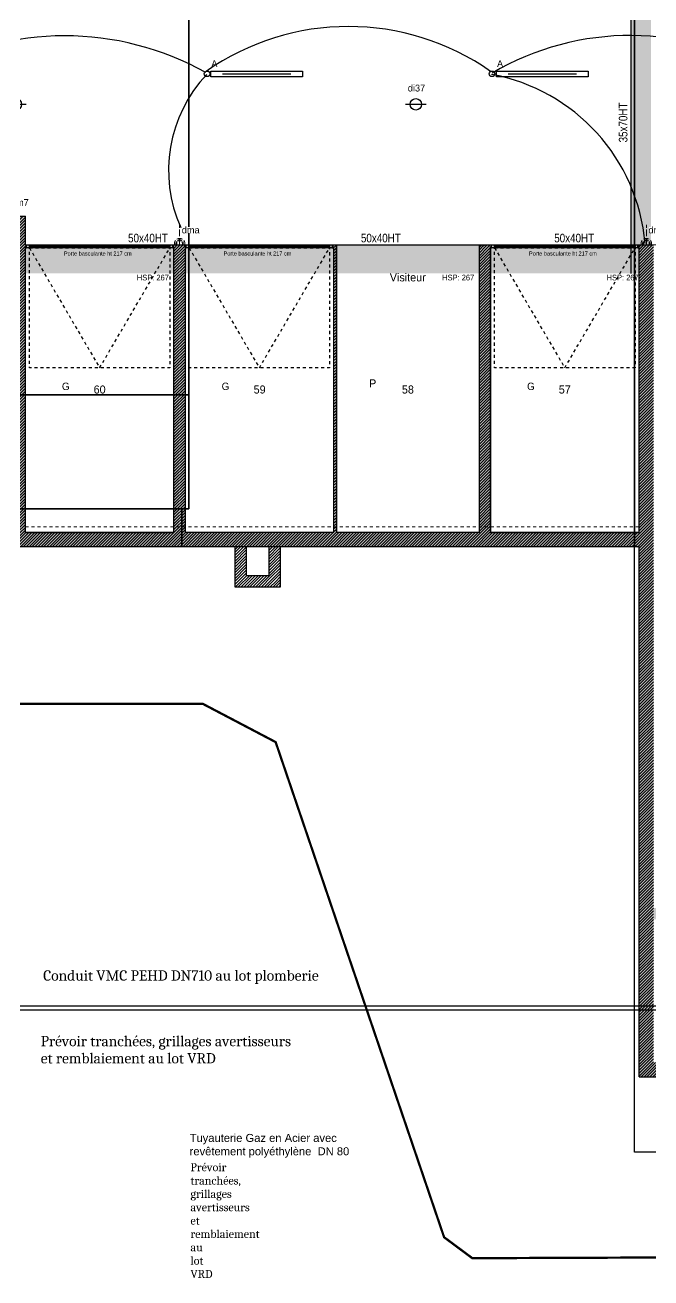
# Model space of a CAD drawing. Header units: centimetres. Extents: x 2811 to 13089, y 820 to 6224.
# Drawn here: x 7352 to 8447, y 1973 to 4164 of the extents above; entities that cross this region are included whole.
import ezdxf
from ezdxf.enums import TextEntityAlignment as Align

# ---------------------------------------------------------------- set-up
doc = ezdxf.new("R2010")
doc.units = ezdxf.units.CM
for name, pattern in [('ACAD_ISO02W100', [15, 12, -3]), ('prlm_gaz', [36, 24, -3, 0, -3, 0, -3, 0, -3]), ('Style de ligne -1', [0.41664, 0.20828, -0.20836]), ('VW-01', [0.41656, 0.20828, -0.20828])]:
    doc.linetypes.add(name, pattern=pattern)
for name, color, linetype in [('01_linteaux', 2, 'Continuous'), ('01_poch_BN', 9, 'Continuous'), ('01_poch_murs', 253, 'Continuous'), ('01_texte', 252, 'Continuous'), ('B GÈnÈral_Hatch', 252, 'Continuous'), ('B Général', 252, 'Continuous'), ('C ANNOTATIONS-prestations', 252, 'Continuous')]:
    doc.layers.add(name, color=color, linetype=linetype)
for name, color, linetype, lineweight in [('prlm-ELEC-BT', 1, 'Continuous', 25), ('prlm-ELEC-CFO', 1, 'Continuous', 25), ('prlm-ELEC-SSI', 6, 'Continuous', 30), ('prlm-MOD-PB', 2, 'Continuous', 30)]:
    doc.layers.add(name, color=color, linetype=linetype, lineweight=lineweight)
doc.layers.add('prlm-ZEROPLOT', color=254, linetype='Continuous', plot=False)
doc.styles.add('ARIAL NA', font='ARIALN.TTF')
doc.styles.add('Eurostile', font='Eurosti.TTF')
doc.styles.add('prlm-eau-ef', font='ariblk.ttf', dxfattribs={"height": 18})
doc.styles.add('prlm-elec-cfo', font='comic.ttf', dxfattribs={"height": 12})
doc.styles.add('prlm-elec-ssi', font='comic.ttf', dxfattribs={"height": 12})
doc.styles.add('prlm-mod', font='cambriaz.ttf', dxfattribs={"height": 18})
pattern_1 = [(45, (0, 0), (2.4253472, -2.6458333), [])]

# ---------------------------------------------------------------- blocks, each defined once
blk = doc.blocks.new('Porte basculante ht200cm')
at = {"layer": 'B Général', "linetype": 'Style de ligne -1', "ltscale": 25.4}
for p, q in [((-123, -2.5), (0, -212.5)), ((0, -212.5), (123, -2.5))]:
    blk.add_line(p, q, dxfattribs=at)
at = {"layer": 'B Général', "linetype": 'Continuous', "flags": 128}
for points in [[(-128, 2.5), (128, 2.5), (128, -2.5), (-128, -2.5)], [(-123, 2.5), (123, 2.5), (123, -0.5), (-123, -0.5)]]:
    blk.add_lwpolyline(points, close=True, dxfattribs=at)
at = {"layer": 'B Général', "flags": 128}
for points in [[(-128, 2.5), (-123, 2.5), (-123, -2.5), (-128, -2.5)], [(123, 2.5), (128, 2.5), (128, -2.5), (123, -2.5)]]:
    blk.add_lwpolyline(points, close=True, dxfattribs=at)
at = {"layer": 'B Général', "linetype": 'Style de ligne -1', "ltscale": 25.4, "flags": 128}
blk.add_lwpolyline([(-123, -2.5), (123, -2.5), (123, -212.5), (-123, -212.5)], close=True, dxfattribs=at)
at = {"layer": 'B Général', "insert": (-66, -238.4), "char_height": 12.9, "attachment_point": 1, "line_spacing_factor": 0.894142, "style": 'Eurostile'}
blk.add_mtext('G', dxfattribs=at)
at = {"layer": 'C ANNOTATIONS-prestations', "insert": (-62.6, -9), "char_height": 7.059, "attachment_point": 1, "line_spacing_factor": 0.894142, "style": 'Eurostile'}
blk.add_mtext('Porte basculante ht 217 cm', dxfattribs=at)
blk = doc.blocks.new('Objet Paramétrique-4')
at = {"layer": 'B Général', "linetype": 'Continuous'}
for p, q in [((0, 0), (0, 500)), ((250, 0), (250, 500)), ((0, 0), (250, 0))]:
    blk.add_line(p, q, dxfattribs=at)
at = {"layer": 'B Général', "extrusion": (0, 0, -1), "insert": (125, 250), "char_height": 14.12, "attachment_point": 5, "text_direction": (-1, 0, 0), "line_spacing_factor": 0.894142, "style": 'Eurostile'}
blk.add_mtext('58', dxfattribs=at)
blk = doc.blocks.new('Objet Paramétrique-9')
at = {"layer": 'B Général', "linetype": 'Continuous'}
for p, q in [((0, 0), (0, 500)), ((260, 0), (260, 500)), ((0, 0), (260, 0))]:
    blk.add_line(p, q, dxfattribs=at)
at = {"layer": 'B Général', "extrusion": (0, 0, -1), "insert": (130, 250), "char_height": 14.12, "attachment_point": 5, "text_direction": (-1, 0, 0), "line_spacing_factor": 0.894142, "style": 'Eurostile'}
blk.add_mtext('59', dxfattribs=at)
blk = doc.blocks.new('Objet Paramétrique-11')
at = {"layer": 'B Général', "linetype": 'Continuous'}
for p, q in [((0, 0), (0, 500)), ((260, 0), (260, 500)), ((0, 0), (260, 0))]:
    blk.add_line(p, q, dxfattribs=at)
at = {"layer": 'B Général', "insert": (130, 250), "char_height": 14.12, "attachment_point": 5, "line_spacing_factor": 0.894142, "style": 'Eurostile'}
blk.add_mtext('57', dxfattribs=at)
blk = doc.blocks.new('Objet Paramétrique-12')
at = {"layer": 'B Général', "linetype": 'Continuous'}
for p, q in [((0, 0), (0, 500)), ((260, 0), (260, 500)), ((0, 0), (260, 0))]:
    blk.add_line(p, q, dxfattribs=at)
at = {"layer": 'B Général', "insert": (130, 250), "char_height": 14.12, "attachment_point": 5, "line_spacing_factor": 0.894142, "style": 'Eurostile'}
blk.add_mtext('60', dxfattribs=at)
blk = doc.blocks.new('xi.lumA')
at = {"layer": 'prlm-ELEC-CFO', "color": 0, "linetype": 'ByBlock', "lineweight": -2, "ltscale": 50}
blk.add_lwpolyline([(-80, -5), (-80, 5), (80, 5), (80, -5)], close=True, dxfattribs=at)
at = {"layer": 'prlm-ELEC-CFO', "color": 0, "linetype": 'ByBlock', "lineweight": 5, "ltscale": 50, "const_width": 2.6}
blk.add_lwpolyline([(-60, 0), (60, 0), (60, 0)], dxfattribs=at)
blk = doc.blocks.new('xi.dma')
at = {"layer": 'prlm-ELEC-CFO', "color": 0, "linetype": 'ACAD_ISO02W100', "lineweight": 5, "flags": 128}
for points in [[(0, 0), (0, 35)], [(-20, 0), (20, 0)]]:
    blk.add_lwpolyline(points, dxfattribs=at)
at = {"layer": 'prlm-ELEC-CFO', "color": 0, "linetype": 'ByBlock', "lineweight": 5}
for radius, start, end in [(9, 145, 191.803), (6.5, 145, 199.0387), (9, 55, 125), (5, 145, 207.3745), (6.5, 55, 125), (5, 55, 125), (5, 332.6255, 35), (6.5, 340.9613, 35), (9, 348.197, 35)]:
    blk.add_arc((0, 2.4), radius, start, end, dxfattribs=at)
blk = doc.blocks.new('xi.DI')
at = {"layer": 'prlm-ELEC-SSI', "color": 0, "linetype": 'ByBlock', "lineweight": -2, "flags": 128}
blk.add_lwpolyline([(-18, 0), (18, 0)], dxfattribs=at)
at = {"layer": 'prlm-ELEC-SSI', "color": 0, "linetype": 'ByBlock', "lineweight": -2}
blk.add_circle((0, 0), 10, dxfattribs=at)

msp = doc.modelspace()

# ---------------------------------------------------------------- hatches: boundary and pattern name
at = {"layer": '01_poch_BN'}
h = msp.add_hatch(color=256, dxfattribs=at)
h.dxf.hatch_style = 1
h.paths.add_polyline_path([(8447.31, 4380.635), (8427.31, 4380.635), (8427.31, 4380.635), (8427.31, 4429.636), (8412.31, 4429.636), (8412.31, 3729.584), (8427.31, 3729.582), (8427.31, 3779.582), (8447.31, 3779.582)])
h = msp.add_hatch(color=256, dxfattribs=at)
h.dxf.hatch_style = 1
h.paths.add_polyline_path([(7612.31, 3779.62), (7352.31, 3779.62), (7352.31, 3729.62), (7612.31, 3729.62)])
h = msp.add_hatch(color=256, dxfattribs=at)
h.dxf.hatch_style = 1
h.paths.add_polyline_path([(8147.31, 3779.62), (7632.31, 3779.62), (7632.31, 3729.62), (8147.31, 3729.62)])
h = msp.add_hatch(color=256, dxfattribs=at)
h.dxf.hatch_style = 1
h.paths.add_polyline_path([(8412.31, 3779.584), (8167.31, 3779.62), (8167.31, 3729.62), (8412.31, 3729.584)])
at = {"layer": '01_poch_murs'}
h = msp.add_hatch(color=256, dxfattribs=at)
h.dxf.hatch_style = 1
edge = h.paths.add_edge_path()
edge.add_line((4843.31, 4714.635), (4843.31, 4696.635))
edge.add_line((4843.31, 4696.635), (4835.31, 4696.635))
edge.add_line((4835.31, 4696.635), (4835.31, 4348.672))
edge.add_line((4835.31, 4348.672), (5000.316, 4348.672))
edge.add_line((5000.316, 4348.672), (5000.318, 4586.635))
edge.add_line((5000.318, 4586.635), (5020.318, 4586.635))
edge.add_line((5020.318, 4586.635), (5020.316, 4348.672))
edge.add_line((5020.316, 4348.672), (5075.31, 4348.672))
edge.add_line((5075.31, 4348.672), (5075.31, 4330.672))
edge.add_line((5075.31, 4330.672), (5020.316, 4330.672))
edge.add_line((5020.316, 4330.672), (5020.312, 3889.654))
edge.add_line((5020.312, 3889.654), (4935.311, 3889.654))
edge.add_line((4935.311, 3889.654), (4935.311, 3141.635))
edge.add_line((4935.311, 3141.635), (5000.31, 3141.635))
edge.add_line((5000.31, 3141.635), (5000.31, 3779.654))
edge.add_line((5000.31, 3779.654), (5020.31, 3779.654))
edge.add_line((5020.31, 3779.654), (5020.31, 3276.635))
edge.add_line((5020.31, 3276.635), (5608.31, 3276.635))
edge.add_line((5608.31, 3276.635), (5608.31, 3699.635))
edge.add_line((5608.31, 3699.635), (5633.31, 3699.635))
edge.add_line((5633.31, 3699.635), (5633.31, 3276.635))
edge.add_line((5633.31, 3276.635), (6188.31, 3276.633))
edge.add_line((6188.31, 3276.633), (6188.31, 3779.633))
edge.add_line((6188.31, 3779.633), (6210.31, 3779.633))
edge.add_line((6210.31, 3779.633), (6210.31, 3779.633))
edge.add_line((6210.31, 3779.633), (6230.31, 3779.633))
edge.add_line((6230.31, 3779.633), (6230.31, 3276.633))
edge.add_line((6230.31, 3276.633), (6786.31, 3276.635))
edge.add_line((6786.31, 3276.635), (6786.31, 3779.654))
edge.add_line((6786.31, 3779.654), (6806.31, 3779.655))
edge.add_line((6806.31, 3779.655), (6806.31, 3276.635))
edge.add_line((6806.31, 3276.635), (7056.31, 3276.635))
edge.add_line((7056.31, 3276.635), (7056.31, 3829.635))
edge.add_line((7056.31, 3829.635), (7222.31, 3829.635))
edge.add_line((7222.31, 3829.635), (7222.31, 3809.635))
edge.add_line((7222.31, 3809.635), (7074.31, 3809.635))
edge.add_line((7074.31, 3809.635), (7075.576, 3280.885))
edge.add_arc((7078.826, 3280.885), 3.25, 0, 180, ccw=False)
edge.add_arc((7078.826, 3280.885), 3.25, -90, 0, ccw=False)
edge.add_line((7078.826, 3277.635), (7332.31, 3276.635))
edge.add_line((7332.31, 3276.635), (7332.31, 3809.635))
edge.add_line((7332.31, 3809.635), (7324.31, 3809.635))
edge.add_line((7324.31, 3809.635), (7324.31, 3829.635))
edge.add_line((7324.31, 3829.635), (7352.31, 3829.635))
edge.add_line((7352.31, 3829.635), (7352.31, 3276.635))
edge.add_line((7352.31, 3276.635), (7612.31, 3276.635))
edge.add_line((7612.31, 3276.635), (7612.31, 3779.62))
edge.add_line((7612.31, 3779.62), (7632.31, 3779.62))
edge.add_line((7632.31, 3779.62), (7632.31, 3276.635))
edge.add_line((7632.31, 3276.635), (8147.31, 3276.635))
edge.add_line((8147.31, 3276.635), (8147.31, 3779.62))
edge.add_line((8147.31, 3779.62), (8167.31, 3779.62))
edge.add_line((8167.31, 3779.62), (8167.31, 3276.635))
edge.add_line((8167.31, 3276.635), (8427.31, 3276.635))
edge.add_line((8427.31, 3276.635), (8427.31, 3779.582))
edge.add_line((8427.31, 3779.582), (8452.31, 3779.582))
edge.add_line((8452.31, 3779.582), (8452.372, 2619.625))
edge.add_line((8452.372, 2619.625), (9042.891, 2619.625))
edge.add_line((9042.891, 2619.625), (9042.829, 3334.646))
edge.add_line((9042.829, 3334.646), (9060.829, 3334.646))
edge.add_line((9060.829, 3334.646), (9060.829, 2947.635))
edge.add_line((9060.829, 2947.635), (9276.816, 2947.635))
edge.add_line((9276.816, 2947.635), (9276.816, 2927.635))
edge.add_line((9276.816, 2927.635), (9060.829, 2927.635))
edge.add_line((9060.829, 2927.635), (9060.829, 2474.635))
edge.add_line((9060.829, 2474.635), (9585.792, 2474.635))
edge.add_line((9585.792, 2474.635), (9585.792, 2584.64))
edge.add_line((9585.792, 2584.64), (9605.792, 2584.64))
edge.add_line((9605.792, 2584.64), (9605.792, 2454.635))
edge.add_line((9605.792, 2454.635), (9042.829, 2454.635))
edge.add_line((9042.829, 2454.635), (9042.891, 2599.625))
edge.add_line((9042.891, 2599.625), (8452.372, 2599.625))
edge.add_line((8452.372, 2599.625), (8452.31, 2349.635))
edge.add_line((8452.31, 2349.635), (9810.829, 2349.635))
edge.add_line((9810.829, 2349.635), (9810.829, 2324.635))
edge.add_line((9810.829, 2324.635), (8427.31, 2324.635))
edge.add_line((8427.31, 2324.635), (8427.31, 3181.635))
edge.add_line((8427.31, 3181.635), (8427.31, 3251.635))
edge.add_line((8427.31, 3251.635), (7074.31, 3251.635))
edge.add_line((7074.31, 3251.635), (6969.311, 3251.635))
edge.add_line((6969.311, 3251.635), (6208.31, 3251.633))
edge.add_line((6208.31, 3251.633), (6208.31, 3251.633))
edge.add_line((6208.31, 3251.633), (5020.307, 3251.635))
edge.add_line((5020.307, 3251.635), (5020.306, 3121.635))
edge.add_line((5020.306, 3121.635), (4915.311, 3121.635))
edge.add_line((4915.311, 3121.635), (4915.311, 3909.654))
edge.add_line((4915.311, 3909.654), (5000.312, 3909.654))
edge.add_line((5000.312, 3909.654), (5000.316, 4330.672))
edge.add_line((5000.316, 4330.672), (4815.31, 4330.672))
edge.add_line((4815.31, 4330.672), (4815.31, 4909.635))
edge.add_line((4815.31, 4909.635), (5487.241, 4909.634))
edge.add_line((5487.241, 4909.634), (5488.653, 4884.635))
edge.add_line((5488.653, 4884.635), (5608.31, 4884.635))
edge.add_line((5608.31, 4884.635), (5608.31, 4459.637))
edge.add_line((5608.31, 4459.637), (5633.294, 4459.389))
edge.add_line((5633.294, 4459.389), (5633.324, 4459.389))
edge.add_line((5633.324, 4459.389), (5608.339, 4459.637))
edge.add_line((5608.339, 4459.637), (5608.31, 4884.635))
edge.add_line((5608.31, 4884.635), (5203.31, 4884.635))
edge.add_line((5203.31, 4884.635), (5203.31, 4330.672))
edge.add_line((5203.31, 4330.672), (5203.31, 4330.672))
edge.add_line((5203.31, 4330.672), (5203.368, 4459.636))
edge.add_line((5203.368, 4459.636), (5185.368, 4459.636))
edge.add_line((5185.368, 4459.636), (5185.31, 4696.635))
edge.add_line((5185.31, 4696.635), (5020.318, 4696.635))
edge.add_line((5020.318, 4696.635), (5020.318, 4688.635))
edge.add_line((5020.318, 4688.635), (5000.318, 4688.635))
edge.add_line((5000.318, 4688.635), (5000.318, 4696.635))
edge.add_line((5000.318, 4696.635), (4945.31, 4696.635))
edge.add_line((4945.31, 4696.635), (4945.31, 4714.635))
edge.add_line((4945.31, 4714.635), (5185.31, 4714.635))
edge.add_line((5185.31, 4714.635), (5185.31, 4884.635))
edge.add_line((5185.31, 4884.635), (4835.31, 4884.635))
edge.add_line((4835.31, 4884.635), (4835.31, 4714.635))
edge.add_line((4835.31, 4714.635), (4843.31, 4714.635))
at = {"layer": 'B GÈnÈral_Hatch', "linetype": 'Continuous'}
h = msp.add_hatch(dxfattribs=at)
h.set_pattern_fill('50_BETON', color=256, style=0, pattern_type=2)
h.set_pattern_definition(pattern_1)
h.paths.add_polyline_path([(7332.484, 3809.389), (7352.484, 3829.389), (7328.126, 3829.389), (7328.126, 3809.389)])
h = msp.add_hatch(dxfattribs=at)
h.set_pattern_fill('50_BETON', color=256, style=0, pattern_type=2)
h.set_pattern_definition(pattern_1)
h.paths.add_polyline_path([(7352.484, 3829.389), (7332.484, 3809.389), (7332.484, 3276.389), (7352.484, 3276.389)])
h = msp.add_hatch(dxfattribs=at)
h.set_pattern_fill('50_BETON', color=256, style=0, pattern_type=2)
h.set_pattern_definition(pattern_1)
h.paths.add_polyline_path([(7354.484, 3779.374), (7352.484, 3779.374), (7352.484, 3774.374), (7354.484, 3774.374)])
h = msp.add_hatch(dxfattribs=at)
h.set_pattern_fill('50_BETON', color=256, style=0, pattern_type=2)
h.set_pattern_definition(pattern_1)
h.paths.add_polyline_path([(7610.484, 3779.374), (7610.484, 3774.374), (7633.984, 3774.374), (7633.984, 3779.374)])
h = msp.add_hatch(dxfattribs=at)
h.set_pattern_fill('50_BETON', color=256, style=0, pattern_type=2)
h.set_pattern_definition(pattern_1)
h.paths.add_polyline_path([(7632.484, 3774.374), (7612.484, 3774.374), (7612.484, 3276.389), (7632.484, 3276.389)])
h = msp.add_hatch(dxfattribs=at)
h.set_pattern_fill('50_BETON', color=256, style=0, pattern_type=2)
h.set_pattern_definition(pattern_1)
h.paths.add_polyline_path([(7891.984, 3774.374), (7896.984, 3779.374), (7889.984, 3779.374), (7889.984, 3774.374)])
h = msp.add_hatch(dxfattribs=at)
h.set_pattern_fill('50_BETON', color=256, style=0, pattern_type=2)
h.set_pattern_definition(pattern_1)
h.paths.add_polyline_path([(7896.984, 3276.389), (7896.984, 3779.374), (7891.984, 3774.374), (7891.984, 3276.389)])
h = msp.add_hatch(dxfattribs=at)
h.set_pattern_fill('50_BETON', color=256, style=0, pattern_type=2)
h.set_pattern_definition(pattern_1)
h.paths.add_polyline_path([(8168.484, 3779.374), (8146.484, 3779.374), (8166.484, 3774.374), (8168.484, 3774.374)])
h = msp.add_hatch(dxfattribs=at)
h.set_pattern_fill('50_BETON', color=256, style=0, pattern_type=2)
h.set_pattern_definition(pattern_1)
h.paths.add_polyline_path([(8146.484, 3276.389), (8166.484, 3276.389), (8166.484, 3774.374), (8146.484, 3779.374)])
h = msp.add_hatch(dxfattribs=at)
h.set_pattern_fill('50_BETON', color=256, style=0, pattern_type=2)
h.set_pattern_definition(pattern_1)
h.paths.add_polyline_path([(8424.484, 3779.374), (8424.484, 3774.374), (8426.485, 3774.374), (8426.485, 3779.374)])
h = msp.add_hatch(dxfattribs=at)
h.set_pattern_fill('50_BETON', color=256, style=0, pattern_type=2)
h.set_pattern_definition(pattern_1)
h.paths.add_polyline_path([(8451.484, 3759.336), (8426.484, 3779.336), (8426.484, 2324.491), (8451.484, 2349.491)])
h = msp.add_hatch(dxfattribs=at)
h.set_pattern_fill('50_BETON', color=256, style=0, pattern_type=2)
h.set_pattern_definition(pattern_1)
h.paths.add_polyline_path([(8451.484, 3779.336), (8426.484, 3779.336), (8451.484, 3759.336)])
h = msp.add_hatch(dxfattribs=at)
h.set_pattern_fill('50_BETON', color=256, style=0, pattern_type=2)
h.set_pattern_definition(pattern_1)
h.paths.add_polyline_path([(6229.888, 3276.389), (6209.888, 3251.389), (8426.484, 3251.389), (8426.484, 3276.389)])
h = msp.add_hatch(dxfattribs=at)
h.set_pattern_fill('50_BETON', color=256, style=0, pattern_type=2)
h.set_pattern_definition(pattern_1)
h.paths.add_polyline_path([(7719, 3181.389), (7739, 3201.389), (7739, 3251.389), (7719, 3251.389)])
h = msp.add_hatch(dxfattribs=at)
h.set_pattern_fill('50_BETON', color=256, style=0, pattern_type=2)
h.set_pattern_definition(pattern_1)
h.paths.add_polyline_path([(7799, 3251.389), (7779, 3251.389), (7779, 3201.389), (7799, 3181.389)])
h = msp.add_hatch(dxfattribs=at)
h.set_pattern_fill('50_BETON', color=256, style=0, pattern_type=2)
h.set_pattern_definition(pattern_1)
h.paths.add_polyline_path([(7799, 3181.389), (7779, 3201.389), (7739, 3201.389), (7719, 3181.389)])
h = msp.add_hatch(dxfattribs=at)
h.set_pattern_fill('50_BETON', color=256, style=0, pattern_type=2)
h.set_pattern_definition(pattern_1)
h.paths.add_polyline_path([(9810.485, 2349.491), (8451.484, 2349.491), (8426.484, 2324.491), (9810.485, 2324.491)])

# ---------------------------------------------------------------- linework, layer by layer
at = {"layer": '01_linteaux'}
msp.add_line((8412.31, 4429.636), (8412.31, 3729.584), dxfattribs=at)
at = {"layer": 'B Général', "linetype": 'Continuous', "lineweight": 18}
for p, q in [((7328.126, 3829.389), (7352.484, 3829.389)), ((7352.484, 3779.374), (7352.484, 3829.389)), ((7352.484, 3779.374), (7354.484, 3779.374)), ((7352.484, 3774.374), (7354.484, 3774.374)), ((7352.484, 3276.389), (7352.484, 3771.427)), ((7610.484, 3779.374), (7633.984, 3779.374)), ((7610.484, 3774.374), (7612.484, 3774.374)), ((7612.484, 3276.389), (7612.484, 3774.374)), ((7632.484, 3774.374), (7633.984, 3774.374)), ((7632.484, 3276.389), (7632.484, 3774.374)), ((7889.984, 3779.374), (7896.984, 3779.374)), ((7889.984, 3774.374), (7891.984, 3774.374)), ((7891.984, 3774.374), (7891.984, 3276.389)), ((7896.984, 3779.374), (7896.984, 3276.389)), ((8146.484, 3779.374), (8168.484, 3779.374)), ((8146.484, 3779.374), (8146.484, 3276.389)), ((8166.484, 3774.374), (8168.484, 3774.374)), ((8166.484, 3774.374), (8166.484, 3276.389)), ((8424.484, 3779.374), (8426.485, 3779.374)), ((8424.484, 3774.374), (8426.485, 3774.374)), ((8426.484, 3276.389), (8426.484, 3779.336)), ((8426.484, 3779.336), (8451.484, 3779.336)), ((7612.484, 3276.389), (7352.484, 3276.389)), ((7891.984, 3276.389), (7632.484, 3276.389)), ((8146.484, 3276.389), (7896.984, 3276.389)), ((8426.484, 3276.389), (8166.484, 3276.389)), ((7719, 3251.389), (7074.484, 3251.389)), ((7719, 3251.389), (7719, 3181.389)), ((7779, 3251.389), (7739, 3251.389)), ((7739, 3251.389), (7739, 3201.389)), ((7779, 3201.389), (7779, 3251.389)), ((8426.484, 3251.389), (7799, 3251.389)), ((7799, 3181.389), (7799, 3251.389)), ((8426.484, 2324.491), (8426.484, 3251.389)), ((7739, 3201.389), (7779, 3201.389)), ((7719, 3181.389), (7799, 3181.389)), ((8426.484, 2324.491), (9810.485, 2324.491))]:
    msp.add_line(p, q, dxfattribs=at)
at = {"layer": 'B Général', "linetype": 'Continuous'}
for p, q in [((7328.126, 3829.389), (7352.484, 3829.389)), ((7352.484, 3779.374), (7352.484, 3829.389)), ((7352.484, 3779.374), (7354.484, 3779.374)), ((7352.484, 3774.374), (7354.484, 3774.374)), ((7352.484, 3276.389), (7352.484, 3771.427)), ((7354.484, 3774.374), (7354.484, 3779.374)), ((7610.484, 3779.374), (7633.984, 3779.374)), ((7610.484, 3774.374), (7610.484, 3779.374)), ((7610.484, 3774.374), (7612.484, 3774.374)), ((7612.484, 3276.389), (7612.484, 3774.374)), ((7632.484, 3774.374), (7633.984, 3774.374)), ((7632.484, 3276.389), (7632.484, 3774.374)), ((7633.984, 3774.374), (7633.984, 3779.374)), ((7888.984, 3774.374), (7891.984, 3774.374)), ((7889.984, 3774.374), (7888.984, 3774.374)), ((7889.984, 3779.374), (7896.984, 3779.374)), ((7889.984, 3774.374), (7889.984, 3779.374)), ((7891.984, 3774.374), (7891.984, 3276.389)), ((7896.984, 3779.374), (7896.984, 3276.389)), ((8146.484, 3779.374), (8168.484, 3779.374)), ((8146.484, 3779.374), (8146.484, 3276.389)), ((8166.484, 3774.374), (8168.484, 3774.374)), ((8166.484, 3774.374), (8166.484, 3276.389)), ((8168.484, 3774.374), (8168.484, 3779.374)), ((8424.484, 3779.374), (8426.485, 3779.374)), ((8424.484, 3774.374), (8424.484, 3779.374)), ((8424.484, 3774.374), (8426.485, 3774.374)), ((8426.484, 3276.389), (8426.484, 3779.336)), ((8426.484, 3779.336), (8451.484, 3779.336)), ((8426.485, 3774.374), (8426.485, 3779.374)), ((7612.484, 3276.389), (7352.484, 3276.389)), ((7891.984, 3276.389), (7632.484, 3276.389)), ((8146.484, 3276.389), (7896.984, 3276.389)), ((8426.484, 3276.389), (8166.484, 3276.389)), ((7719, 3251.389), (7074.484, 3251.389)), ((7719, 3251.389), (7719, 3181.389)), ((7779, 3251.389), (7739, 3251.389)), ((7739, 3251.389), (7739, 3201.389)), ((7779, 3201.389), (7779, 3251.389)), ((8426.484, 3251.389), (7799, 3251.389)), ((7799, 3181.389), (7799, 3251.389)), ((8426.484, 2324.491), (8426.484, 3251.389)), ((7739, 3201.389), (7779, 3201.389)), ((7719, 3181.389), (7799, 3181.389)), ((8426.484, 2324.491), (9810.485, 2324.491))]:
    msp.add_line(p, q, dxfattribs=at)
at = {"layer": 'B Général'}
msp.add_line((7896.984, 3779.374), (8146.484, 3779.374), dxfattribs=at)
at = {"layer": 'B Général', "linetype": 'VW-01', "lineweight": 18, "ltscale": 25.4}
msp.add_line((7352.484, 3286.389), (8426.484, 3286.389), dxfattribs=at)
at = {"layer": 'prlm-MOD-PB', "ltscale": 25}
for p, q in [((8476.484, 2448.305), (6616.55, 2448.305)), ((8476.484, 2441.205), (6616.55, 2441.205))]:
    msp.add_line(p, q, dxfattribs=at)
at = {"layer": 'prlm-MOD-PB', "ltscale": 0.8, "const_width": 4}
msp.add_lwpolyline([(2812.976, 2304.706), (6460.168, 2313.199), (7232.183, 2976.973), (7662.663, 2976.973), (7790.514, 2909.886), (8085.32, 2043.919), (8134.686, 2007.284), (9143.651, 2010.985), (9180.94, 2048.275), (9180.94, 2348.491)], dxfattribs=at)
at = {"layer": 'prlm-ZEROPLOT'}
for points in [[(6215.888, 4917.389), (7638.484, 4917.389), (7638.484, 3517.389), (6215.888, 3517.389)], [(8418.485, 4917.388), (10859.388, 4917.388), (10859.389, 3517.39), (9818.485, 3517.39), (9818.485, 2192.491), (8418.485, 2192.491)], [(8418.485, 3251.427), (7626.484, 3251.389), (7626.484, 3317.639), (7638.484, 3317.639), (7638.484, 4893.389), (7810.484, 4893.389), (7810.484, 4904.889), (8418.485, 4904.889)], [(7638.484, 3317.639), (5203.041, 3317.639), (5203.041, 3517.389), (7638.484, 3517.389)], [(7626.484, 3251.389), (6199.948, 3251.389), (6199.948, 3317.639), (7626.484, 3317.639)]]:
    msp.add_lwpolyline(points, close=True, dxfattribs=at)

# ---------------------------------------------------------------- block references
at = {"layer": 'B Général'}
for name, p, rotation in [('Objet Paramétrique-12', (7352.484, 3276.389), 359.999999997635), ('Objet Paramétrique-11', (8166.485, 3276.389), 359.9999999976352)]:
    msp.add_blockref(name, p, dxfattribs=dict(at, rotation=rotation))
for p in [(7482.484, 3776.874), (7761.984, 3776.874), (8296.484, 3776.874)]:
    msp.add_blockref('Porte basculante ht200cm', p, dxfattribs=at)
at = {"layer": 'B Général', "xscale": -1, "rotation": 359.9999999973621}
for name, p in [('Objet Paramétrique-9', (7892.484, 3276.389)), ('Objet Paramétrique-4', (8146.984, 3276.389))]:
    msp.add_blockref(name, p, dxfattribs=at)
at = {"layer": 'prlm-ELEC-CFO'}
for name, p in [('xi.lumA', (7757.262, 4078.395)), ('xi.lumA', (8257.262, 4078.395)), ('xi.dma', (7622.484, 3779.374)), ('xi.dma', (8439.234, 3779.374))]:
    msp.add_blockref(name, p, dxfattribs=at)
at = {"layer": 'prlm-ELEC-SSI', "rotation": 0.001060557933219683}
for p in [(7335.862, 4025.234), (8035.862, 4025.234)]:
    msp.add_blockref('xi.DI', p, dxfattribs=at)

# ---------------------------------------------------------------- texts
at = {"layer": '01_texte', "style": 'ARIAL NA'}
msp.add_text('35x70HT', height=15, rotation=90, dxfattribs=at).set_placement((8410.582, 3993.506), align=Align.BOTTOM_CENTER)
for s, height, p in [('50x40HT', 15, (7567.094, 3779.358)), ('50x40HT', 15, (7974.613, 3779.358)), ('50x40HT', 15, (8312.926, 3779.349)), ('HSP: 267', 10, (7575.65, 3714.297)), ('HSP: 267', 10, (8109.96, 3714.297)), ('HSP: 267', 10, (8397.722, 3714.271))]:
    msp.add_text(s, height=height, dxfattribs=at).set_placement(p, align=Align.BOTTOM_CENTER)
at = {"layer": 'B Général', "insert": (7954.028, 3544.263), "char_height": 14.118, "attachment_point": 1, "line_spacing_factor": 0.894142, "style": 'Eurostile'}
msp.add_mtext('P', dxfattribs=at)
at = {"layer": 'C ANNOTATIONS-prestations', "insert": (8021.734, 3729.667), "char_height": 14.118, "width": 249.5, "attachment_point": 2, "line_spacing_factor": 0.894142, "style": 'Eurostile'}
msp.add_mtext('Visiteur', dxfattribs=at)
msp.add_mtext('Visiteur', dxfattribs=at)
at = {"layer": 'prlm-MOD-PB', "ltscale": 25, "insert": (7383.756, 2510.714), "char_height": 18, "attachment_point": 1, "style": 'prlm-mod'}
msp.add_mtext_dynamic_manual_height_columns('Conduit VMC PEHD DN710 au lot plomberie', width=594.93771, gutter_width=75, heights=[0], dxfattribs=at)
at = {"layer": 'prlm-MOD-PB', "ltscale": 25, "insert": (7379.472, 2395.975), "char_height": 18, "width": 594.93771, "attachment_point": 1, "style": 'prlm-mod'}
msp.add_mtext('Prévoir tranchées, grillages avertisseurs\\Pet remblaiement au lot VRD', dxfattribs=at)
at = {"layer": 'prlm-MOD-PB', "color": 1, "linetype": 'prlm_gaz', "ltscale": 0.8, "insert": (7639.976, 2224.586), "char_height": 14, "width": 350.73765, "attachment_point": 1, "style": 'prlm-eau-ef'}
msp.add_mtext('\\pt182;{\\fArial|b0|i0|c0|p34;Tuyauterie Gaz en Acier avec revêtement polyéthylène  DN 80}', dxfattribs=at)
at = {"layer": 'prlm-MOD-PB', "color": 20, "insert": (7641.463, 2173.438), "char_height": 14, "width": 1.3263, "attachment_point": 1, "style": 'prlm-mod'}
msp.add_mtext('Prévoir tranchées, grillages avertisseurs\\Pet remblaiement au lot VRD', dxfattribs=at)

# ---------------------------------------------------------------- next in the draw order: texts
at = {"layer": 'prlm-ELEC-CFO', "lineweight": 20, "char_height": 12, "attachment_point": 2, "line_spacing_factor": 0.8, "style": 'prlm-elec-cfo', "bg_fill": 3, "box_fill_scale": 0.95, "bg_fill_color": 256, "bg_fill_transparency": 0}
for s, insert in [('A', (7683.28, 4102.249)), ('A', (8183.28, 4102.249)), ('dma', (7641.861, 3811.473)), ('dma', (8458.611, 3811.473))]:
    msp.add_mtext(s, dxfattribs=dict(at, insert=insert))
at = {"layer": 'prlm-ELEC-SSI', "lineweight": 20, "insert": (8037.011, 4059.677), "char_height": 12, "attachment_point": 2, "rotation": 0.001061, "line_spacing_factor": 0.8, "style": 'prlm-elec-ssi', "bg_fill": 3, "box_fill_scale": 0.95, "bg_fill_color": 256, "bg_fill_transparency": 0}
msp.add_mtext('{di37}', dxfattribs=at)
at = {"layer": 'prlm-ELEC-SSI', "lineweight": 20, "insert": (7342.758, 3859.405), "char_height": 12, "attachment_point": 2, "line_spacing_factor": 0.8, "style": 'prlm-elec-ssi', "bg_fill": 3, "box_fill_scale": 0.95, "bg_fill_color": 256, "bg_fill_transparency": 0}
msp.add_mtext('{dm7}', dxfattribs=at)

# ---------------------------------------------------------------- next in the draw order: linework, layer by layer
at = {"layer": 'prlm-ELEC-BT'}
for centre, radius, start, end in [((7420.918, 3636.55), 508.48, 60.87571, 119.12429), ((7917.841, 3727.561), 433.781, 54.976304, 125.023696)]:
    msp.add_arc(centre, radius, start, end, dxfattribs=at)
at = {"layer": 'prlm-ELEC-CFO', "ltscale": 25}
for centre in [(7670.55, 4078.553), (8169.23, 4078.58)]:
    msp.add_circle(centre, 4.907, dxfattribs=at)
at = {"layer": 'prlm-ELEC-CFO', "lineweight": 25}
for centre, radius, start, end in [((8410.402, 3672.358), 473.222, 58.486454, 120.632851), ((7847.597, 3909.724), 244.52, 136.622558, 204.157141), ((8108.873, 3753.745), 329.262, 4.906085, 79.594129)]:
    msp.add_arc(centre, radius, start, end, dxfattribs=at)

doc.saveas('drawing.dxf')
